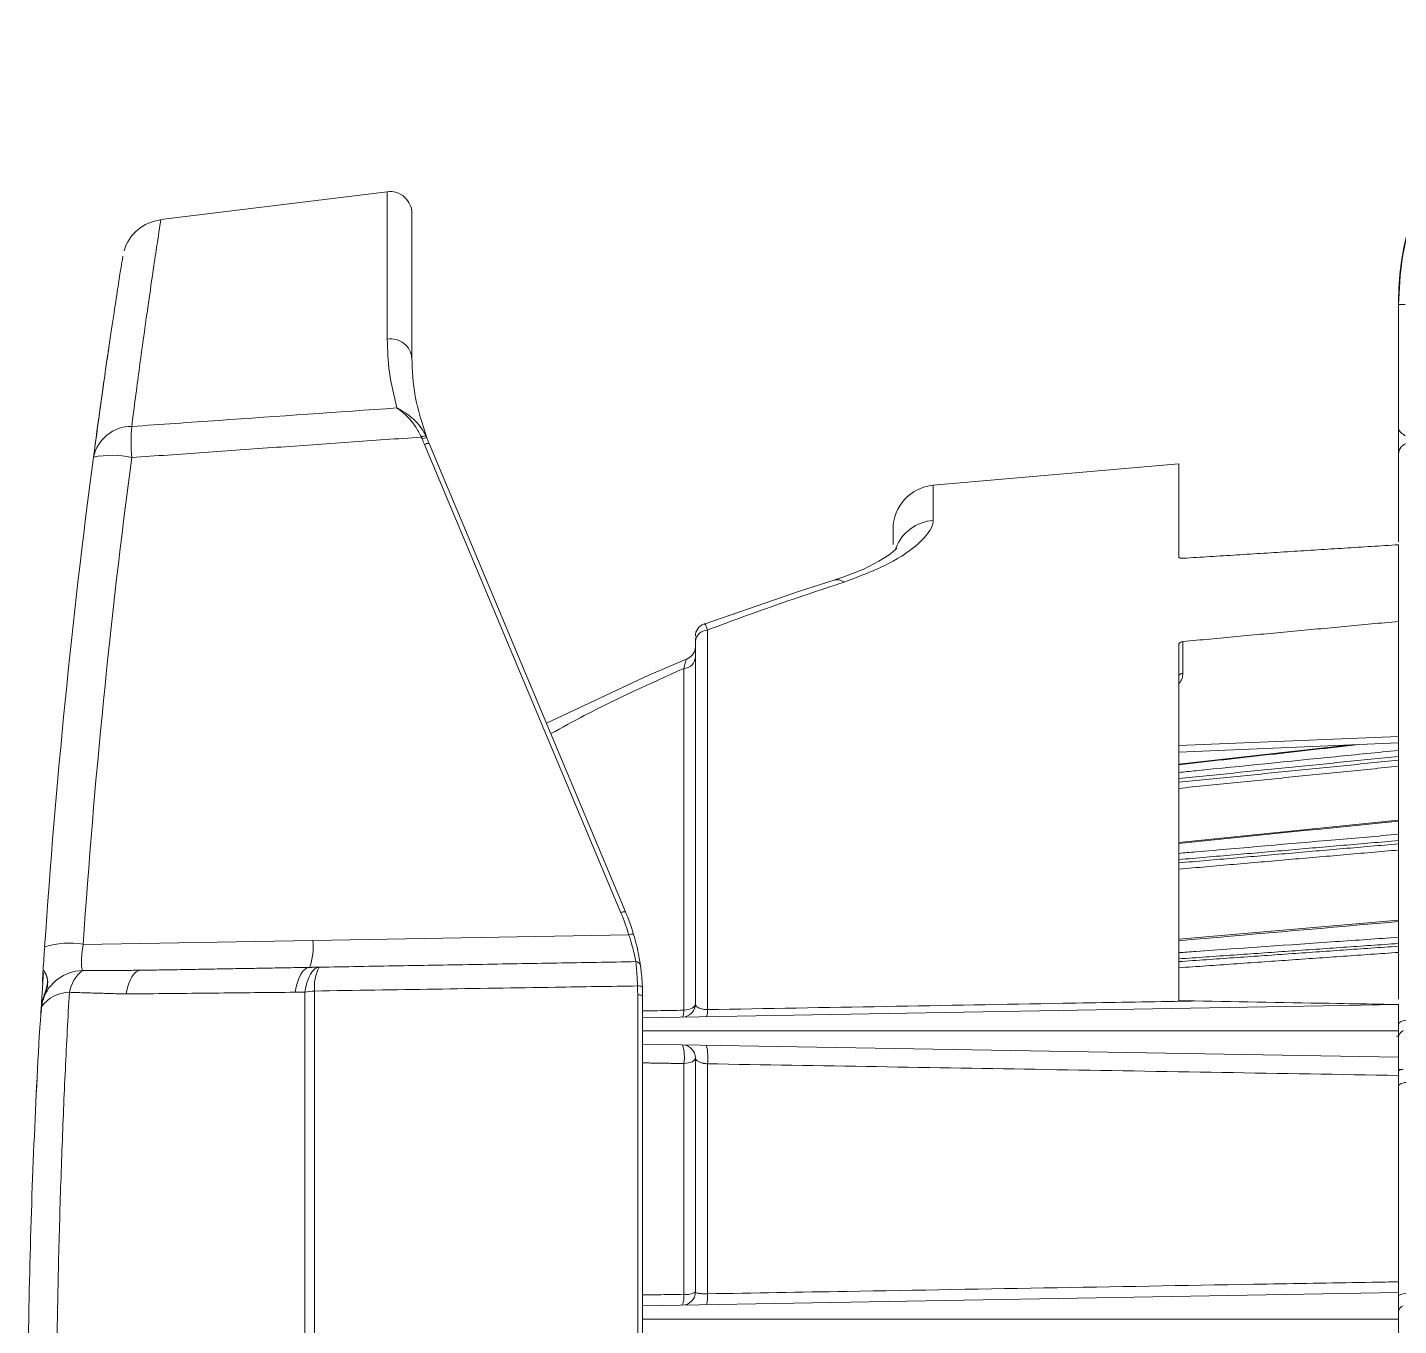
# Model space of a CAD drawing. Extents: x 11 to 120, y 2 to 94.
# Drawn here: x 10.744 to 13.864, y 40.814 to 43.769 of the extents above; entities that cross this region are included whole.
import ezdxf

# ---------------------------------------------------------------- set-up
doc = ezdxf.new("R2010")
doc.units = 0
doc.header["$MEASUREMENT"] = 0
doc.linetypes.add('SLD-Solid', pattern=[0])
doc.layers.add('OBJECT', color=7, linetype='CONTINUOUS')

msp = doc.modelspace()

# ---------------------------------------------------------------- linework, layer by layer
at = {"layer": 'OBJECT', "color": 7, "linetype": 'SLD-Solid', "lineweight": 15}
for p, q in [((11.5627, 43.395), (11.0474, 43.3317)), ((11.5627, 43.0593), (11.5627, 43.395)), ((11.6188, 43.3453), (11.6188, 43.0155)), ((11.6188, 43.2109), (11.6188, 43.0643)), ((11.6188, 43.2027), (11.6188, 43.0155)), ((13.8638, 43.144), (13.8638, 43.138)), ((13.8638, 42.8569), (13.8638, 43.138)), ((12.0945, 41.7536), (11.6473, 42.8194)), ((11.6578, 42.8221), (12.1049, 41.7563)), ((13.8638, 42.5977), (13.8638, 42.7978)), ((13.3638, 42.7756), (12.8051, 42.7267)), ((13.3638, 42.5641), (13.3638, 42.7756)), ((12.8051, 42.7267), (12.8051, 42.647)), ((12.7138, 42.5923), (12.7138, 42.6271)), ((13.8638, 42.4169), (13.8638, 42.5914)), ((13.8638, 42.4063), (13.8638, 42.4169)), ((13.8638, 41.5573), (13.8638, 42.4063)), ((12.2912, 41.5334), (12.2912, 42.3973)), ((12.2638, 42.3713), (12.2638, 41.5465)), ((13.3638, 42.3646), (13.3638, 41.5537)), ((13.3735, 42.2986), (13.3735, 42.3711)), ((12.2375, 42.3098), (12.2375, 41.5321)), ((13.8638, 42.1554), (13.3638, 42.1346)), ((13.3638, 42.1196), (13.8638, 42.1404)), ((13.7554, 42.1359), (13.3638, 42.0921)), ((13.8638, 41.9647), (13.3638, 41.9141)), ((13.8638, 41.7374), (13.3638, 41.6936)), ((10.8706, 41.682), (11.3931, 41.6911)), ((11.3931, 41.6911), (12.1123, 41.7037)), ((10.7779, 41.5978), (10.7778, 41.5957)), ((10.7796, 41.6238), (10.7796, 41.6235)), ((11.375, 39.4464), (11.375, 41.5733)), ((11.3973, 41.5758), (11.3973, 39.4439)), ((12.1326, 39.4525), (12.1326, 41.5672)), ((12.1438, 41.5628), (12.1438, 39.4568)), ((12.1438, 41.5149), (13.8638, 41.545)), ((10.7748, 41.5305), (10.7748, 41.5255)), ((13.8638, 41.473), (13.8593, 41.4727)), ((12.1438, 41.455), (13.8638, 41.425)), ((12.2375, 41.4107), (12.2375, 40.8856)), ((12.2638, 41.4234), (12.2638, 40.8909)), ((12.2912, 40.8867), (12.2912, 41.4101)), ((13.8638, 41.3837), (13.8638, 40.9141)), ((10.7653, 41.3732), (10.7652, 41.372)), ((13.8638, 40.8826), (13.8638, 40.9141)), ((12.1438, 40.8593), (13.8638, 40.8893))]:
    msp.add_line(p, q, dxfattribs=at)
at = {"layer": 'OBJECT', "color": 7, "linetype": 'SLD-Solid', "lineweight": 15, "flags": 128}
for points in [[(12.7222, 42.5829), (12.7224, 42.5834), (12.718, 42.5789), (12.7049, 42.5685), (12.6816, 42.5538), (12.6469, 42.5362), (12.6019, 42.5182), (12.5814, 42.5119)], [(12.582, 42.5116), (12.5008, 42.4857), (12.2836, 42.4108)], [(12.582, 42.5116), (12.5919, 42.5118), (12.603, 42.5066)], [(12.2453, 42.3315), (12.1582, 42.2944), (11.9251, 42.185)], [(13.3638, 42.2936), (13.364, 42.2946), (13.3646, 42.2955), (13.3655, 42.2964), (13.3667, 42.2971), (13.3681, 42.2977), (13.3698, 42.2982), (13.3716, 42.2985), (13.3735, 42.2986)], [(11.3858, 41.6296), (11.3806, 41.6286), (11.3756, 41.6256), (11.3707, 41.6207), (11.3662, 41.6141), (11.3621, 41.6059), (11.3585, 41.5961), (11.3555, 41.5851), (11.3531, 41.573)], [(11.4078, 41.63), (11.4026, 41.6289), (11.3975, 41.6259), (11.3926, 41.6211), (11.3881, 41.6145), (11.384, 41.6062), (11.3804, 41.5964), (11.3774, 41.5854), (11.375, 41.5733)], [(11.0011, 41.6229), (10.996, 41.6219), (10.9909, 41.6191), (10.9861, 41.6145), (10.9817, 41.6082), (10.9776, 41.6003), (10.9739, 41.5911), (10.9708, 41.5806), (10.9683, 41.569)], [(12.1434, 41.5833), (12.1432, 41.5842), (12.1425, 41.5851), (12.1414, 41.5859), (12.14, 41.5865), (12.1383, 41.587), (12.1363, 41.5873), (12.1343, 41.5874), (12.1322, 41.5873)], [(12.1438, 41.5628), (12.1436, 41.5638), (12.143, 41.5647), (12.1419, 41.5655), (12.1405, 41.5661), (12.1387, 41.5667), (12.1368, 41.567), (12.1347, 41.5672), (12.1326, 41.5672)], [(12.2375, 41.5321), (12.2428, 41.5326), (12.2478, 41.5337), (12.2524, 41.5351), (12.2563, 41.5369), (12.2595, 41.539), (12.2619, 41.5414), (12.2633, 41.5439), (12.2638, 41.5465)], [(13.8638, 41.4994), (13.8642, 41.5014), (13.8655, 41.5032), (13.8674, 41.505), (13.8701, 41.5065), (13.8734, 41.5079), (13.8772, 41.5089), (13.8814, 41.5097), (13.8858, 41.5101)], [(12.2375, 41.4107), (12.2428, 41.4112), (12.2478, 41.4121), (12.2524, 41.4133), (12.2563, 41.4149), (12.2595, 41.4168), (12.2619, 41.4189), (12.2633, 41.4211), (12.2638, 41.4234)], [(13.8638, 41.3591), (13.8642, 41.3607), (13.8655, 41.3623), (13.8674, 41.3638), (13.8701, 41.3652), (13.8734, 41.3663), (13.8772, 41.3673), (13.8814, 41.3679), (13.8858, 41.3682)]]:
    msp.add_lwpolyline(points, dxfattribs=at)
at = {"layer": 'OBJECT', "color": 7, "linetype": 'SLD-Solid', "lineweight": 15}
for centre, radius, start, end in [((14.4888, 43.144), 0.625, 91.5, 180), ((11.5688, 43.3453), 0.05, 0, 97), ((11.0576, 43.2335), 0.0977, 95.9235, 164.076), ((13.8751, 42.9953), 0.1431, 88.5058, 94.5007), ((11.5708, 43.0119), 0.0481, 4.2989, 99.664), ((10.9802, 42.7728), 0.0879, 89.3784, 168.1341), ((11.4827, 42.8252), 0.5028, 175.9608, 184.0392), ((11.6509, 42.8195), 0.02, 90.8927, 121.8491), ((11.6514, 42.8159), 0.0187, 86.0972, 119.641), ((12.1176, 43.0167), 0.51, 201.2102, 202.76), ((11.6569, 42.8036), 0.0185, 87.3285, 121.2507), ((12.1188, 43.0155), 0.5, 201.2102, 202.76), ((13.8888, 42.7978), 0.0249, 96.8652, 179.9011), ((28.1208, 40.5098), 17.377, 172.45733, 176.14994), ((28.1087, 40.5219), 17.277, 172.45733, 176.14994), ((10.9353, 42.5908), 0.2042, 77.0309, 101.6112), ((12.8138, 42.6271), 0.1, 95, 180), ((12.8126, 42.5477), 0.0995, 94.2968, 158.6246), ((12.2938, 42.383), 0.03, 110.0376, 180.0031), ((12.2916, 42.3694), 0.0278, 90.8101, 176.1551), ((12.2338, 42.3596), 0.03, 292.4832, 359.9962), ((12.2365, 42.3372), 0.0274, 272.1114, 355.8095), ((12.104, 41.7378), 0.0185, 87.3285, 121.2507), ((11.6426, 41.5641), 0.49, 16.5572, 22.76), ((11.6438, 41.5628), 0.5, 16.5572, 22.76), ((11.2655, 41.6751), 0.1287, 339.2944, 7.1549), ((12.1205, 41.6858), 0.0197, 82.4948, 114.769), ((10.8383, 41.4925), 0.1923, 80.3251, 106.7068), ((11.4895, 41.5861), 0.0928, 151.7877, 186.4197), ((12.1289, 41.6326), 0.01, 8.1824, 91), ((23.8979, 40.78), 13.1455, 176.31951, 176.43315), ((10.8724, 41.5234), 0.0992, 91.8564, 160.7262), ((10.9201, 41.558), 0.0822, 128.2544, 169.6747), ((10.8401, 41.4939), 0.0789, 90.637, 144.3158), ((11.4085, 41.3737), 0.2023, 93.1774, 99.5465), ((10.7747, 41.5315), 0.000966, 211.8447, 279.5198), ((12.2338, 41.5465), 0.03, 271, 0), ((12.2116, 41.5292), 0.0261, 330.879, 6.3621), ((12.2549, 41.5301), 0.0365, 339.8128, 5.2099), ((10.7741, 41.5218), 0.00107, 219.2293, 279.3104), ((10.7747, 41.5309), 0.000986, 212.6582, 279.8353), ((13.8827, 41.4688), 0.0189, 114.6926, 177.0675), ((12.2338, 41.4234), 0.03, 0, 89), ((12.1535, 41.426), 0.0854, 349.6709, 18.7179), ((12.1778, 41.4257), 0.1145, 352.1446, 13.5041), ((13.873, 41.4424), 0.0454, 258.314, 272.2382), ((25.1357, 40.6521), 14.3885, 177.13206, 177.33185), ((12.2338, 40.8909), 0.03, 271, 0), ((12.1873, 40.8794), 0.0506, 338.5305, 7.0062), ((12.2433, 40.925), 0.0399, 261.6929, 301.0947), ((12.2218, 40.88), 0.0698, 344.9076, 5.4548), ((13.8809, 40.8512), 0.0358, 82.2153, 118.5928), ((13.878, 40.845), 0.0144, 102.7907, 170.4322)]:
    msp.add_arc(centre, radius, start, end, dxfattribs=at)
for points, knots in [([(13.8638, 43.138), (13.8655, 43.1728), (13.8689, 43.2435), (13.8963, 43.3462), (13.9397, 43.4438), (13.9986, 43.5318), (14.0721, 43.6093), (14.1566, 43.6726), (14.2514, 43.7212), (14.3283, 43.7452), (14.4024, 43.7601), (14.4424, 43.7627), (14.4725, 43.7647)], [0, 0, 0, 0, 0.10813, 0.219389, 0.327529, 0.43882, 0.546683, 0.657694, 0.765191, 0.875821, 0.906652, 1, 1, 1, 1]), ([(11.0475, 43.3312), (11.0472, 43.3296), (11.0467, 43.3264), (11.0422, 43.2973), (11.0352, 43.2508), (11.0254, 43.1846), (11.0129, 43.0978), (10.9982, 42.9918), (10.9868, 42.9045), (10.9811, 42.8606)], [0, 0, 0, 0, 0.138278, 0.276579, 0.415839, 0.558106, 0.701403, 0.850123, 1, 1, 1, 1]), ([(11.6188, 43.2857), (11.6188, 43.2813), (11.6188, 43.2689), (11.6188, 43.2422), (11.6188, 43.2207), (11.6188, 43.2109)], [0, 0, 0, 0, 0.229913, 0.649088, 1, 1, 1, 1]), ([(10.8942, 42.7908), (10.8995, 42.8303), (10.9102, 42.9096), (10.9245, 43.0096), (10.9371, 43.0949), (10.9473, 43.1615), (10.9549, 43.2104), (10.9594, 43.2385), (10.9614, 43.2508), (10.9609, 43.2481), (10.9609, 43.2481)], [0, 0, 0, 0, 0.140554, 0.282059, 0.426593, 0.572188, 0.712748, 0.854301, 0.999007, 1, 1, 1, 1]), ([(11.6188, 43.0643), (11.6188, 43.0521), (11.6188, 43.0346), (11.6188, 43.02), (11.6188, 43.0155)], [0, 0, 0, 0, 0.695284, 1, 1, 1, 1]), ([(10.8979, 42.8188), (10.9017, 42.8467), (10.9093, 42.9024), (10.9183, 42.966), (10.9253, 43.0146), (10.9295, 43.0431), (10.9313, 43.0552), (10.9309, 43.053), (10.9309, 43.0528)], [0, 0, 0, 0, 0.193962, 0.387924, 0.5875, 0.787075, 0.981047, 1, 1, 1, 1]), ([(11.5847, 42.9027), (11.5781, 42.9301), (11.5648, 42.985), (11.5634, 43.0345), (11.5627, 43.0593)], [0, 0, 0, 0, 0.497922, 1, 1, 1, 1]), ([(11.6188, 43.0155), (11.6198, 42.9875), (11.6217, 42.9311), (11.6423, 42.8669), (11.6527, 42.8346)], [0, 0, 0, 0, 0.497068, 1, 1, 1, 1]), ([(10.9811, 42.8606), (11.0472, 42.8653), (11.2484, 42.8794), (11.4496, 42.8934), (11.5847, 42.9027)], [0, 0, 0, 0, 0.328344, 1, 1, 1, 1]), ([(11.6403, 42.8365), (11.6359, 42.8451), (11.6247, 42.8666), (11.6048, 42.887), (11.5908, 42.8984), (11.5855, 42.9022), (11.5848, 42.9027), (11.5847, 42.9027)], [0, 0, 0, 0, 0.291275, 0.731777, 0.961023, 0.995992, 1, 1, 1, 1]), ([(11.5847, 42.9027), (11.5848, 42.9027), (11.5857, 42.9023), (11.5883, 42.901), (11.5974, 42.8961), (11.6146, 42.8846), (11.6359, 42.8651), (11.6464, 42.8469), (11.6506, 42.8395)], [0, 0, 0, 0, 0.003811, 0.036464, 0.111775, 0.383706, 0.753032, 1, 1, 1, 1]), ([(13.8638, 42.8569), (13.8638, 42.8569), (13.8638, 42.8555), (13.8645, 42.8525), (13.8675, 42.8482), (13.8726, 42.8439), (13.8767, 42.841), (13.8788, 42.8396)], [0, 0, 0, 0, 0.008549, 0.230592, 0.488414, 0.740471, 1, 1, 1, 1]), ([(13.8638, 42.7978), (13.8638, 42.7979), (13.8638, 42.7983), (13.8638, 42.801), (13.8638, 42.8083), (13.8638, 42.8172), (13.8638, 42.8272), (13.8638, 42.8378), (13.8638, 42.8487), (13.8638, 42.8544), (13.8638, 42.8569)], [0, 0, 0, 0, 0.022263, 0.172986, 0.324528, 0.476037, 0.573112, 0.725601, 0.877165, 1, 1, 1, 1]), ([(12.603, 42.5066), (12.6386, 42.5201), (12.7101, 42.5475), (12.7791, 42.5966), (12.8037, 42.6293), (12.8049, 42.6444), (12.8051, 42.647)], [0, 0, 0, 0, 0.304165, 0.612213, 0.935018, 1, 1, 1, 1]), ([(13.3638, 42.5641), (13.364, 42.5637), (13.3642, 42.5627), (13.3659, 42.5616), (13.3685, 42.5608), (13.3712, 42.5605), (13.3729, 42.5606), (13.3735, 42.5606)], [0, 0, 0, 0, 0.219651, 0.439264, 0.659733, 0.880541, 1, 1, 1, 1]), ([(12.2912, 42.3973), (12.3388, 42.415), (12.4422, 42.4535), (12.5467, 42.488), (12.603, 42.5066)], [0, 0, 0, 0, 0.460735, 1, 1, 1, 1]), ([(12.2912, 42.3973), (12.2903, 42.4001), (12.2878, 42.4078), (12.2852, 42.4127), (12.2839, 42.4108), (12.2837, 42.4105)], [0, 0, 0, 0, 0.336894, 0.900861, 1, 1, 1, 1]), ([(12.2638, 42.3793), (12.2638, 42.3789), (12.2638, 42.3776), (12.2638, 42.3738), (12.2638, 42.3713)], [0, 0, 0, 0, 0.340914, 1, 1, 1, 1]), ([(13.3735, 42.3711), (13.3724, 42.3709), (13.3702, 42.3706), (13.3672, 42.3693), (13.365, 42.3676), (13.364, 42.3659), (13.3639, 42.3649), (13.3638, 42.3646)], [0, 0, 0, 0, 0.21974, 0.439443, 0.659967, 0.880761, 1, 1, 1, 1]), ([(12.2454, 42.3313), (12.2445, 42.3305), (12.2421, 42.3286), (12.2392, 42.3168), (12.2375, 42.3098)], [0, 0, 0, 0, 0.404134, 1, 1, 1, 1]), ([(11.9349, 42.1615), (11.9602, 42.1754), (12.0592, 42.2295), (12.1614, 42.2755), (12.2375, 42.3098)], [0, 0, 0, 0, 0.25619, 1, 1, 1, 1]), ([(13.3638, 42.276), (13.3641, 42.2762), (13.3678, 42.279), (13.372, 42.287), (13.373, 42.2947), (13.3735, 42.2986)], [0, 0, 0, 0, 0.040411, 0.520202, 1, 1, 1, 1]), ([(13.3638, 42.0732), (13.3768, 42.0745), (13.4957, 42.0865), (13.6623, 42.1032), (13.816, 42.1187), (13.8638, 42.1235)], [0, 0, 0, 0, 0.077897, 0.713096, 1, 1, 1, 1]), ([(13.8638, 41.9624), (13.8538, 41.9614), (13.6871, 41.9445), (13.5205, 41.9277), (13.3638, 41.9118)], [0, 0, 0, 0, 0.060204, 1, 1, 1, 1]), ([(13.3638, 41.8891), (13.3768, 41.8902), (13.4957, 41.9005), (13.6623, 41.915), (13.816, 41.9283), (13.8638, 41.9325)], [0, 0, 0, 0, 0.077897, 0.713096, 1, 1, 1, 1]), ([(13.8638, 41.7339), (13.8538, 41.733), (13.6871, 41.7184), (13.5205, 41.7039), (13.3638, 41.6901)], [0, 0, 0, 0, 0.060204, 1, 1, 1, 1]), ([(12.1287, 41.6426), (12.1284, 41.6434), (12.1279, 41.6449), (12.1254, 41.6571), (12.1211, 41.675), (12.1163, 41.6918), (12.113, 41.7016), (12.1123, 41.7037)], [0, 0, 0, 0, 0.231454, 0.4628, 0.696832, 0.93503, 1, 1, 1, 1]), ([(12.1231, 41.7053), (12.1257, 41.6961), (12.1308, 41.6776), (12.1355, 41.6544), (12.1381, 41.6388), (12.1387, 41.6342), (12.1387, 41.634), (12.1387, 41.634)], [0, 0, 0, 0, 0.247397, 0.49508, 0.735442, 0.96735, 1, 1, 1, 1]), ([(13.3638, 41.6631), (13.3768, 41.664), (13.4957, 41.6724), (13.6623, 41.6841), (13.816, 41.6948), (13.8638, 41.6982)], [0, 0, 0, 0, 0.077897, 0.713096, 1, 1, 1, 1]), ([(10.7796, 41.6236), (10.7796, 41.6238), (10.7806, 41.6404), (10.7819, 41.6586), (10.7831, 41.6766)], [0, 0, 0, 0, 0.008018, 1, 1, 1, 1]), ([(10.8706, 41.682), (10.8696, 41.6747), (10.8674, 41.6602), (10.8664, 41.6416), (10.867, 41.6285), (10.8685, 41.6244), (10.8692, 41.6226)], [0, 0, 0, 0, 0.262327, 0.524834, 0.784589, 1, 1, 1, 1]), ([(12.1322, 41.5873), (12.1318, 41.5969), (12.1309, 41.616), (12.1291, 41.6349), (12.1285, 41.6421), (12.1286, 41.6425), (12.1287, 41.6426)], [0, 0, 0, 0, 0.302947, 0.605662, 0.913216, 1, 1, 1, 1]), ([(12.1387, 41.634), (12.1389, 41.633), (12.1392, 41.631), (12.1412, 41.6154), (12.1427, 41.5979), (12.1433, 41.5861), (12.1434, 41.5833)], [0, 0, 0, 0, 0.301009, 0.601823, 0.907075, 1, 1, 1, 1]), ([(10.7788, 41.5956), (10.7788, 41.5952), (10.7783, 41.5874), (10.7769, 41.564), (10.7754, 41.5399), (10.7748, 41.5305)], [0, 0, 0, 0, 0.037474, 0.628109, 1, 1, 1, 1]), ([(10.7796, 41.6236), (10.7816, 41.6213), (10.785, 41.6173), (10.7917, 41.5964), (10.7848, 41.5757), (10.7802, 41.5611), (10.7787, 41.5562)], [0, 0, 0, 0, 0.356931, 0.612992, 0.87017, 1, 1, 1, 1]), ([(10.7797, 41.5553), (10.7842, 41.568), (10.7923, 41.5907), (10.788, 41.6133), (10.7809, 41.6212), (10.7806, 41.6224), (10.7806, 41.6226)], [0, 0, 0, 0, 0.35074, 0.624871, 0.939556, 1, 1, 1, 1]), ([(10.8392, 41.5728), (10.8361, 41.5149), (10.8298, 41.3986), (10.8221, 41.2126), (10.8158, 41.0185), (10.8116, 40.8257), (10.8095, 40.6381), (10.8091, 40.4562), (10.8105, 40.2726), (10.8146, 40.0384), (10.8216, 39.8133), (10.8309, 39.6009), (10.8364, 39.4983), (10.8392, 39.4469)], [0, 0, 0, 0, 0.088396, 0.177531, 0.26901, 0.361303, 0.442162, 0.523579, 0.606757, 0.690543, 0.843256, 0.921374, 1, 1, 1, 1]), ([(11.3531, 41.573), (11.2914, 41.5724), (11.163, 41.571), (11.0349, 41.5697), (10.9683, 41.569)], [0, 0, 0, 0, 0.480478, 1, 1, 1, 1]), ([(12.1322, 41.5873), (12.07, 41.5864), (11.825, 41.5825), (11.5801, 41.5786), (11.3973, 41.5758)], [0, 0, 0, 0, 0.25403, 1, 1, 1, 1]), ([(12.2375, 41.5321), (12.2177, 41.5317), (12.1864, 41.5312), (12.1552, 41.5306), (12.1438, 41.5304)], [0, 0, 0, 0, 0.635156, 1, 1, 1, 1]), ([(12.2638, 41.5465), (12.2642, 41.5448), (12.265, 41.5413), (12.2705, 41.5373), (12.2768, 41.5352), (12.2823, 41.534), (12.2867, 41.5335), (12.2902, 41.5334), (12.2912, 41.5334)], [0, 0, 0, 0, 0.29554, 0.57572, 0.740311, 0.809198, 0.945635, 1, 1, 1, 1]), ([(13.3994, 41.5531), (13.3795, 41.5527), (13.2799, 41.551), (12.9105, 41.5444), (12.561, 41.5382), (12.2912, 41.5334)], [0, 0, 0, 0, 0.053919, 0.269597, 1, 1, 1, 1]), ([(13.8638, 41.545), (13.8638, 41.545), (13.8638, 41.545), (13.8632, 41.545), (13.8608, 41.545), (13.8497, 41.5452), (13.8044, 41.546), (13.6521, 41.5487), (13.5081, 41.5512), (13.3994, 41.5531)], [0, 0, 0, 0, 0.000975, 0.002308, 0.005826, 0.020094, 0.076658, 0.30233, 1, 1, 1, 1]), ([(13.8638, 41.545), (13.8638, 41.5444), (13.8638, 41.5432), (13.8638, 41.5336), (13.8638, 41.5187), (13.8638, 41.5016), (13.8638, 41.4899), (13.8638, 41.485)], [0, 0, 0, 0, 0.19834, 0.412972, 0.627088, 0.843128, 1, 1, 1, 1]), ([(10.7706, 39.5464), (10.7657, 39.6423), (10.7558, 39.8366), (10.748, 40.1023), (10.7445, 40.3247), (10.7435, 40.5007), (10.7444, 40.6784), (10.7477, 40.9037), (10.7554, 41.1752), (10.7655, 41.3732), (10.7706, 41.4733)], [0, 0, 0, 0, 0.158308, 0.320393, 0.4075, 0.494607, 0.584228, 0.67385, 0.834938, 1, 1, 1, 1]), ([(13.8638, 41.485), (13.4539, 41.485), (13.003, 41.485), (12.5111, 41.485), (12.3881, 41.485), (12.2655, 41.485), (12.1842, 41.485), (12.1438, 41.485)], [0, 0, 0, 0, 0.71491, 0.786401, 0.857893, 0.929384, 1, 1, 1, 1]), ([(13.8638, 41.485), (13.8638, 41.4787), (13.8638, 41.4658), (13.8638, 41.448), (13.8638, 41.434), (13.8638, 41.4262), (13.8638, 41.4253), (13.8638, 41.425)], [0, 0, 0, 0, 0.19834, 0.412972, 0.627088, 0.843128, 1, 1, 1, 1]), ([(12.2638, 41.4234), (12.264, 41.4226), (12.2643, 41.4203), (12.2674, 41.4169), (12.2734, 41.4136), (12.2793, 41.4119), (12.2851, 41.4107), (12.2883, 41.4104), (12.2912, 41.4101)], [0, 0, 0, 0, 0.153988, 0.403621, 0.621596, 0.816233, 0.835213, 1, 1, 1, 1]), ([(12.2912, 41.4101), (12.5479, 41.4058), (13.072, 41.397), (13.5963, 41.3882), (13.8638, 41.3837)], [0, 0, 0, 0, 0.489597, 1, 1, 1, 1]), ([(13.8638, 41.3837), (13.8638, 41.3869), (13.8638, 41.3934), (13.8638, 41.4036), (13.8638, 41.4128), (13.8638, 41.4199), (13.8638, 41.4242), (13.8638, 41.4247), (13.8638, 41.425)], [0, 0, 0, 0, 0.171523, 0.343061, 0.514331, 0.685789, 0.857933, 1, 1, 1, 1]), ([(13.8638, 41.3591), (13.8638, 41.3672), (13.8638, 41.38), (13.8638, 41.3932), (13.8638, 41.3979)], [0, 0, 0, 0, 0.642386, 1, 1, 1, 1]), ([(13.8638, 40.9141), (13.8439, 40.9137), (13.7443, 40.912), (13.3259, 40.9047), (12.8216, 40.8959), (12.397, 40.8885), (12.2912, 40.8867)], [0, 0, 0, 0, 0.038008, 0.190039, 0.798163, 1, 1, 1, 1]), ([(13.8638, 40.8893), (13.8638, 40.8897), (13.8638, 40.8903), (13.8638, 40.8955), (13.8638, 40.9032), (13.8638, 40.9099), (13.8638, 40.9137), (13.8638, 40.9141)], [0, 0, 0, 0, 0.242889, 0.485801, 0.728123, 0.969552, 1, 1, 1, 1]), ([(12.2375, 40.8856), (12.2176, 40.8852), (12.1864, 40.8847), (12.1552, 40.8841), (12.1438, 40.884)], [0, 0, 0, 0, 0.63586, 1, 1, 1, 1]), ([(12.2638, 40.8909), (12.2642, 40.8903), (12.2648, 40.8891), (12.2701, 40.8877), (12.2778, 40.8869), (12.2855, 40.8866), (12.29, 40.8866), (12.2912, 40.8867)], [0, 0, 0, 0, 0.236418, 0.470095, 0.698088, 0.91992, 1, 1, 1, 1]), ([(13.8638, 40.8893), (13.8638, 40.8888), (13.8638, 40.8876), (13.8638, 40.878), (13.8638, 40.8631), (13.8638, 40.846), (13.8638, 40.8343), (13.8638, 40.8293)], [0, 0, 0, 0, 0.19834, 0.412972, 0.627088, 0.843128, 1, 1, 1, 1]), ([(13.8638, 40.8293), (13.4539, 40.8293), (13.003, 40.8293), (12.5111, 40.8293), (12.3881, 40.8293), (12.2655, 40.8293), (12.1842, 40.8293), (12.1438, 40.8293)], [0, 0, 0, 0, 0.71491, 0.786401, 0.857893, 0.929384, 1, 1, 1, 1]), ([(13.8638, 40.8293), (13.8638, 40.8231), (13.8638, 40.8101), (13.8638, 40.7924), (13.8638, 40.7784), (13.8638, 40.7705), (13.8638, 40.7697), (13.8638, 40.7693)], [0, 0, 0, 0, 0.19834, 0.412972, 0.627088, 0.843128, 1, 1, 1, 1])]:
    msp.add_open_spline(points, degree=3, knots=knots, dxfattribs=at)
for points in [[(11.6403, 42.8365), (10.9811, 42.7898)], [(11.6422, 42.8322), (11.6403, 42.8365)], [(11.6506, 42.8395), (11.6527, 42.8346)], [(13.3735, 42.5606), (13.8638, 42.5914)], [(13.8638, 42.4169), (13.3735, 42.3711)], [(12.2638, 42.331), (12.2638, 42.3387)], [(13.7735, 42.1367), (13.3638, 42.0908)], [(13.8638, 42.1096), (13.3638, 42.0594)], [(13.3638, 42.0508), (13.8638, 42.1011)], [(13.8638, 42.0873), (13.3638, 42.037)], [(13.8638, 41.9182), (13.3638, 41.8749)], [(13.3638, 41.8674), (13.8638, 41.9107)], [(13.8638, 41.8966), (13.3638, 41.8532)], [(13.8638, 41.684), (13.3638, 41.6489)], [(13.3638, 41.6427), (13.8638, 41.6778)], [(13.8638, 41.6637), (13.3638, 41.6286)], [(11.0011, 41.6229), (11.3858, 41.6296)], [(11.3858, 41.6296), (11.4078, 41.63)], [(11.4078, 41.63), (12.1287, 41.6426)], [(10.7802, 41.6165), (10.7788, 41.5956)], [(10.7795, 41.6232), (10.7796, 41.6236)], [(10.8692, 41.6226), (11.0011, 41.6229)], [(10.9683, 41.569), (10.8392, 41.5728)], [(11.375, 41.5733), (11.3531, 41.573)], [(12.1326, 41.5672), (12.1322, 41.5873)], [(12.1434, 41.5833), (12.1438, 41.5628)], [(10.7739, 41.531), (10.7738, 41.5304)], [(10.776, 41.5399), (10.7739, 41.5141)], [(10.7787, 41.5562), (10.776, 41.5399)], [(13.3994, 41.5531), (13.3638, 41.5537)], [(10.7738, 41.5138), (10.7706, 41.4733)], [(10.7738, 41.5138), (10.7739, 41.5141)], [(10.7748, 41.5299), (10.7743, 41.5208)], [(10.7748, 41.5305), (10.7748, 41.5299)], [(13.8638, 41.4697), (13.8638, 41.485)], [(12.1438, 41.4122), (12.2375, 41.4107)], [(13.8638, 41.3979), (13.8638, 41.4158)], [(13.8678, 41.3959), (13.8638, 41.3957)]]:
    msp.add_open_spline(points, degree=1, dxfattribs=at)

doc.saveas('drawing.dxf')
